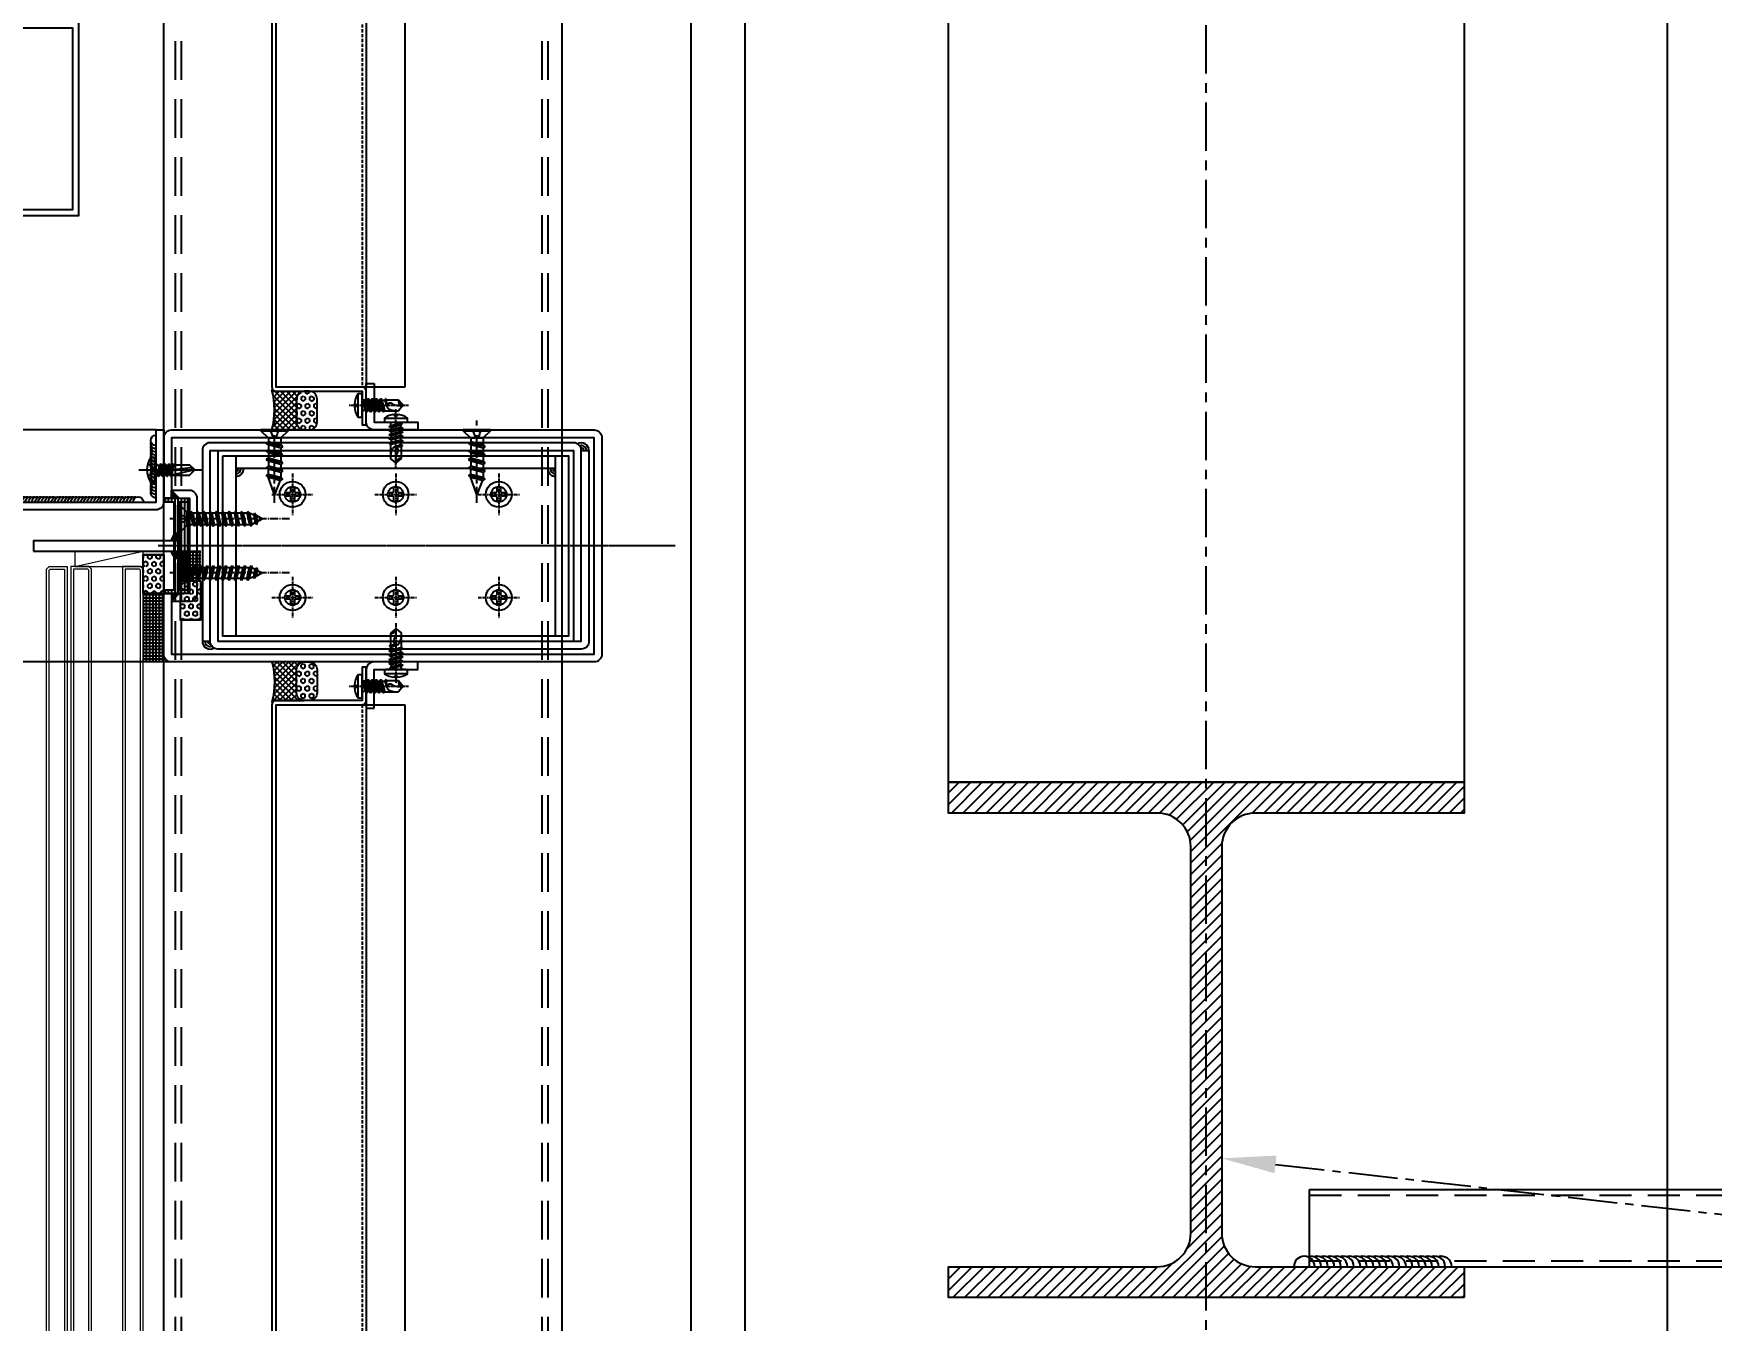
# Model space of a CAD drawing. Extents: x -3378 to 102197, y -3799 to 48702.
# Drawn here: x 85807 to 86458, y 27989 to 28489 of the extents above; entities that cross this region are included whole.
import ezdxf
from ezdxf import colors
from ezdxf.entities.mleader import LeaderData, LeaderLine
from ezdxf.math import Vec2, Vec3

# ---------------------------------------------------------------- set-up
doc = ezdxf.new("R2010")
doc.units = 0
for name, pattern in [('CEN1', [9, 6, -1, 1, -1]), ('CENTER', [2, 1.25, -0.25, 0.25, -0.25]), ('CENTER2', [28.575, 19.05, -3.175, 3.175, -3.175]), ('HIDDEN', [0.375, 0.25, -0.125])]:
    doc.linetypes.add(name, pattern=pattern)
for name, color, linetype in [('24WELD', 55, 'Continuous'), ('ARR', 6, 'Continuous'), ('BCM CL', 14, 'CENTER'), ('BCM-DIM', 54, 'Continuous'), ('BCM-draft', 252, 'Continuous'), ('BCM-SIL', 8, 'Continuous'), ('CENTER', 4, 'CENTER'), ('CL', 14, 'CENTER'), ('GM_SECT_15', 15, 'Continuous'), ('不鏽鋼板S.S.PANEL', 30, 'Continuous'), ('中心線 CENTER', 6, 'CENTER'), ('填縫物 SEALANT', 1, 'Continuous'), ('泡棉', 8, 'Continuous'), ('矽利康', 9, 'Continuous'), ('結構體 STRUCTURAL', 154, 'Continuous'), ('螺絲 固定五金 FASTENERS', 124, 'Continuous'), ('螺絲、螺栓', 4, 'Continuous'), ('視覺模型鋁擠型暫替', 4, 'Continuous'), ('金屬面材 METAL PANEL', 2, 'Continuous'), ('鐵件', 6, 'Continuous'), ('镀锌钢板', 3, 'Continuous'), ('隔熱材 INSULATION', 9, 'HIDDEN'), ('隱藏線 HIDDEN', 8, 'HIDDEN')]:
    doc.layers.add(name, color=color, linetype=linetype)
doc.layers.add('BCM-GK', color=252, linetype='Continuous', lineweight=5)
doc.layers.add('BCM-GLA', color=4, linetype='Continuous', lineweight=5)
doc.layers.add('不顯示', color=254, linetype='Continuous', plot=False)
doc.styles.add('DIM', font='simplex.shx', dxfattribs={"bigfont": 'chineset.shx'})
doc.styles.add('MSCHESE', font='')
doc.styles.get('MSCHESE').set_extended_font_data('Microsoft JhengHei')
pattern_1 = [(45, (-80931.47096, -992287.45455), (-0.44194173824, 0.44194173824), [])]

# ---------------------------------------------------------------- blocks, each defined once
blk = doc.blocks.new('*u55')
at = {"layer": '泡棉'}
h = blk.add_hatch(dxfattribs=at)
h.set_pattern_fill('HEX', color=256, scale=0.3)
h.set_pattern_definition([(0, (-4141.5022, 978.2385), (0, 1.6497784), [0.9525, -1.905]), (120, (-4141.5022, 978.2385), (-1.42875, -0.8248892), [0.9525, -1.905]), (60, (-4140.5497, 978.2385), (-1.42875, 0.8248892), [0.9525, -1.905])])
edge = h.paths.add_edge_path()
edge.add_line((-12, 9.53), (-3, 9.53))
edge.add_arc((-3, 12.53), 3, 270, 360)
edge.add_line((0, 12.53), (0, 14.53))
edge.add_arc((-3, 14.53), 3, 0, 90)
edge.add_line((-3, 17.53), (-12, 17.53))
edge.add_arc((-12, 14.53), 3, 90, 180)
edge.add_line((-15, 14.53), (-15, 12.53))
edge.add_arc((-12, 12.53), 3, 180, 270)
at = {"layer": '矽利康'}
h = blk.add_hatch(dxfattribs=at)
h.set_pattern_fill('ANSI37', color=256, scale=0.5, style=0)
h.set_pattern_definition([(45, (-4141.5022, 978.2385), (-1.122532, 1.122532), []), (135, (-4141.5022, 978.2385), (-1.122532, -1.122532), [])])
edge = h.paths.add_edge_path()
edge.add_arc((-7.73, -32.06), 32.98, 76.43716, 103.56284)
edge.add_arc((-16.6, 1.13), 1.6, 315, 360)
edge.add_line((-15, 1.13), (-15, 12.53))
edge.add_arc((-12, 12.53), 3, 180, 270)
edge.add_line((-12, 9.53), (-3, 9.53))
edge.add_arc((-3, 12.53), 3, 270, 360)
edge.add_line((0, 12.53), (0, 0))
at = {"layer": '泡棉'}
blk.add_lwpolyline([(-12, 9.53), (-3, 9.53, 0.414214), (0, 12.53), (0, 14.53, 0.414214), (-3, 17.53), (-12, 17.53, 0.414214), (-15, 14.53), (-15, 12.53, 0.414214)], format="xyb", close=True, dxfattribs=at)
at = {"layer": '矽利康'}
blk.add_lwpolyline([(0, 0, 0.118914), (-15.47, 0, 0.198912), (-15, 1.13), (-15, 12.53, 0.414214), (-12, 9.53), (-3, 9.53, 0.414214), (0, 12.53)], format="xyb", close=True, dxfattribs=at)
blk = doc.blocks.new('M5x16圓頭自攻')
at = {"layer": 'ARR', "color": 0, "linetype": 'CENTER', "ltscale": 0.87}
blk.add_line((18, 0), (-5.1, 0), dxfattribs=at)
at = {"layer": 'ARR', "color": 0, "linetype": 'ByBlock', "ltscale": 0.3}
for p, q in [((-1.61, -4.5), (-1.61, 4.5)), ((0.5, 2.24), (1.14, 1.9)), ((0.72, 2.13), (1.65, -2.5)), ((1.89, 1.9), (1.14, 1.9)), ((2.24, 2.5), (3.24, -2.5)), ((3.48, 1.9), (2.73, 1.9)), ((3.83, 2.5), (4.83, -2.5)), ((5.07, 1.9), (4.32, 1.9)), ((5.42, 2.5), (6.42, -2.5)), ((6.81, 1.9), (5.91, 1.9)), ((7.16, 2.5), (8.16, -2.5)), ((8.4, 1.9), (7.65, 1.9)), ((8.73, 1.9), (7.98, 1.9)), ((9.08, 2.5), (9.7, -0.6)), ((14.12, 2.1), (9.46, 2.1)), ((15.83, 0.06), (14.12, 2.1)), ((15.83, 0.06), (15.95, 0.06)), ((16, -0.01), (16, 0.01)), ((2.14, -1.9), (2.89, -1.9)), ((3.73, -1.9), (4.48, -1.9)), ((5.32, -1.9), (6.07, -1.9)), ((6.91, -1.9), (7.81, -1.9)), ((8.54, -2.1), (12.91, -2.1)), ((15.83, -0.06), (14.12, -2.1)), ((15.83, -0.06), (15.95, -0.06))]:
    blk.add_line(p, q, dxfattribs=at)
blk.add_lwpolyline([(-2.98, -0.5, 0.134476), (-1.61, -4.5), (-0.58, -4.5, 0.198912), (-0.44, -4.44), (-0.06, -4.06, 0.198912), (0, -3.92), (0, 3.92, 0.198912), (-0.06, 4.06), (-0.44, 4.44, 0.198912), (-0.58, 4.5), (-1.61, 4.5, 0.134562), (-2.98, 0.5), (-2.48, 0.5), (-2.48, -0.5), (-2.98, -0.5)], format="xyb", dxfattribs=at)
blk.add_lwpolyline([(1.14, 1.9), (2.14, -1.9), (1.8, -2.5), (1.65, -2.5), (1.3, -1.9), (0.3, 1.9), (0.5, 2.24)], dxfattribs=at)
for points in [[(3.24, -2.5), (2.89, -1.9), (1.89, 1.9), (2.24, 2.5), (2.39, 2.5), (2.73, 1.9), (3.73, -1.9), (3.39, -2.5)], [(4.83, -2.5), (4.48, -1.9), (3.48, 1.9), (3.83, 2.5), (3.98, 2.5), (4.32, 1.9), (5.32, -1.9), (4.98, -2.5)], [(6.42, -2.5), (6.07, -1.9), (5.07, 1.9), (5.42, 2.5), (5.57, 2.5), (5.91, 1.9), (6.91, -1.9), (6.57, -2.5)], [(8.16, -2.5), (7.81, -1.9), (6.81, 1.9), (7.16, 2.5), (7.31, 2.5), (7.65, 1.9), (8.65, -1.9), (8.31, -2.5)], [(9.08, 2.5), (8.73, 1.9), (9.7, -0.6), (9.46, 2.1), (9.23, 2.5)]]:
    blk.add_lwpolyline(points, close=True, dxfattribs=at)
for centre, radius, start, end in [((0.67, 3.07), 0.874, 220.33884, 257.78016), ((10.86, -0.29), 1.2, 56.15202, 236.15202), ((14.85, 6.88), 7.01, 241.64577, 278.00805), ((15.9, 1.75), 1.82, 168.86169, 267.68654), ((15.95, 0.01), 0.05, 0, 90), ((1.17, -3.34), 1.44, 84.73115, 144.21996), ((13.52, 4.88), 7.01, 241.64577, 274.95411), ((15.95, -0.01), 0.05, 270, 0)]:
    blk.add_arc(centre, radius, start, end, dxfattribs=at)
blk = doc.blocks.new('*U255')
blk.add_blockref('M5x16圓頭自攻', (0, 0))
blk = doc.blocks.new('*U748')
at = {"layer": 'BCM-draft', "linetype": 'HIDDEN', "ltscale": 5}
blk.add_line((16.6, 35), (646.73, 35), dxfattribs=at)
at = {"layer": 'BCM-draft'}
blk.add_lwpolyline([(16.6, 36.6), (646.73, 36.6)], dxfattribs=at)
at = {"layer": '不鏽鋼板S.S.PANEL'}
blk.add_lwpolyline([(648.33, 1.6), (648.33, 35), (661.33, 35), (661.33, 36.6), (648.33, 36.6, 0.414214), (646.73, 35), (646.73, 1.6), (16.6, 1.6), (16.6, 35, 0.414214), (15, 36.6), (2, 36.6), (2, 35), (15, 35), (15, 1.6, 0.414214), (16.6, 0), (646.73, 0, 0.414214)], format="xyb", close=True, dxfattribs=at)
at = {"layer": '金屬面材 METAL PANEL'}
for points in [[(18, 39.6), (3, 39.6), (3, 56.6), (0, 56.6), (0, 39.6, 0.414214), (3, 36.6), (18, 36.6)], [(645.33, 39.6), (660.33, 39.6), (660.33, 56.6), (663.33, 56.6), (663.33, 39.6, -0.414214), (660.33, 36.6), (645.33, 36.6)]]:
    blk.add_lwpolyline(points, format="xyb", close=True, dxfattribs=at)
at = {"layer": '隔熱材 INSULATION', "const_width": 0.2}
blk.add_lwpolyline([(646.73, 35), (646.73, 51.6), (16.6, 51.6), (16.6, 35)], dxfattribs=at)
at = {"layer": '隔熱材 INSULATION'}
blk.add_lwpolyline([(646.73, 1.6), (16.6, 1.6), (16.6, 51.6), (646.73, 51.6)], close=True, dxfattribs=at)
at = {"layer": '填縫物 SEALANT', "extrusion": (0, 0, -1), "zscale": -1}
blk.add_blockref('*u55', (0, 0), dxfattribs=at)
at = {"layer": '填縫物 SEALANT'}
blk.add_blockref('*u55', (663.33, 0), dxfattribs=at)
at = {"layer": '螺絲 固定五金 FASTENERS'}
for p, rotation in [((3, 48.1), 180), ((9.5, 35), 90), ((653.83, 35), 90)]:
    blk.add_blockref('*U255', p, dxfattribs=dict(at, rotation=rotation))
blk.add_blockref('*U255', (660.33, 48.1), dxfattribs=at)
blk = doc.blocks.new('75x75x2.3t')
at = {"layer": 'GM_SECT_15'}
for points in [[(0, -75), (75, -75), (75, 0), (0, 0)], [(2.3, -72.7), (72.7, -72.7), (72.7, -2.3), (2.3, -2.3)]]:
    blk.add_lwpolyline(points, close=True, dxfattribs=at)
at = {"layer": '不顯示', "linetype": 'Continuous', "insert": (21.79, -38.48), "char_height": 3.5, "attachment_point": 1, "style": 'DIM'}
blk.add_mtext_dynamic_manual_height_columns('75x75x2.3t', width=3.4858, gutter_width=17.5, heights=[0], dxfattribs=at)
blk = doc.blocks.new('*u927')
at = {"layer": 'CENTER', "color": 0, "ltscale": 5}
blk.add_line((28.28, 0), (-3.62, 0), dxfattribs=at)
at = {"layer": '螺絲、螺栓', "color": 0, "linetype": 'ByBlock', "ltscale": 0.2}
for p, q in [((0.3, 5.3), (0.3, -5.3)), ((3.1, 2.5), (3.1, -2.5)), ((3.1, 2.39), (4.64, 2.39)), ((5.08, 3.15), (6.34, -3.15)), ((5.7, 2.39), (7.79, 2.39)), ((8.23, 3.15), (9.49, -3.15)), ((8.85, 2.39), (10.94, 2.39)), ((11.38, 3.15), (12.64, -3.15)), ((12, 2.39), (14.09, 2.39)), ((14.53, 3.15), (15.79, -3.15)), ((17.24, 2.39), (15.15, 2.39)), ((17.68, 3.15), (18.94, -3.15)), ((18.17, 2.61), (24.84, 0.24)), ((3.1, -2.39), (5.9, -2.39)), ((6.96, -2.39), (9.05, -2.39)), ((10.11, -2.39), (12.2, -2.39)), ((13.26, -2.39), (15.35, -2.39)), ((16.41, -2.39), (18.5, -2.39)), ((24.84, -0.23), (19.52, -2.25))]:
    blk.add_line(p, q, dxfattribs=at)
blk.add_lwpolyline([(3.1, -2.5), (0.3, -5.3), (0, -5.3), (0, 5.3), (0.3, 5.3), (3.1, 2.5)], dxfattribs=at)
blk.add_lwpolyline([(0, 1.61, -0.048054), (2.67, 0.68, -0.292428), (3.1, 0, -0.292428), (2.67, -0.68, -0.048054), (0, -1.61, -0.048054)], format="xyb", dxfattribs=at)
for points in [[(6.34, -3.15), (5.9, -2.39), (4.64, 2.39), (5.08, 3.15), (5.27, 3.15), (5.7, 2.39), (6.96, -2.39), (6.53, -3.15)], [(9.49, -3.15), (9.05, -2.39), (7.79, 2.39), (8.23, 3.15), (8.42, 3.15), (8.85, 2.39), (10.11, -2.39), (9.68, -3.15)], [(12.64, -3.15), (12.2, -2.39), (10.94, 2.39), (11.38, 3.15), (11.57, 3.15), (12, 2.39), (13.26, -2.39), (12.83, -3.15)], [(15.79, -3.15), (15.35, -2.39), (14.09, 2.39), (14.53, 3.15), (14.72, 3.15), (15.15, 2.39), (16.41, -2.39), (15.98, -3.15)], [(18.94, -3.15), (18.5, -2.39), (17.24, 2.39), (17.68, 3.15), (17.87, 3.15), (18.3, 2.39), (19.56, -2.39), (19.13, -3.15)]]:
    blk.add_lwpolyline(points, close=True, dxfattribs=at)
blk.add_arc((24.75, 0), 0.252, 292.16272, 69.4623, dxfattribs=at)
blk = doc.blocks.new('*U929')
blk.add_blockref('*u927', (0, 0))
blk = doc.blocks.new('橫料01')
at = {"layer": '視覺模型鋁擠型暫替', "linetype": 'Continuous'}
h = blk.add_hatch(dxfattribs=at)
h.set_pattern_fill('ANSI31', color=1, scale=5)
h.set_pattern_definition(pattern_1)
h.paths.add_polyline_path([(-151.5, -26.5), (-148.5, -26.5), (-151.5, -23.5)])
h = blk.add_hatch(dxfattribs=at)
h.set_pattern_fill('ANSI31', color=1, scale=5)
h.set_pattern_definition(pattern_1)
h.paths.add_polyline_path([(-151.5, -66.5), (-148.5, -63.5), (-151.5, -63.5)])
at = {"layer": '視覺模型鋁擠型暫替', "color": 1, "linetype": 'Continuous'}
for points in [[(-148.5, -26.5), (-151.5, -26.5), (-151.5, -23.5), (-148.5, -26.5)], [(-148.5, -63.5), (-151.5, -63.5), (-151.5, -66.5), (-148.5, -63.5)]]:
    blk.add_lwpolyline(points, dxfattribs=at)
at = {"layer": '視覺模型鋁擠型暫替', "color": 7, "linetype": 'Continuous'}
for centre, radius, start, end in [((7.5, -8), 3, 0, 120), ((7.5, -8), 2, 0, 109.47122), ((7.5, -8), 1, 0, 99.59407), ((-136.5, -82.01), 3, 180, 300), ((-136.5, -82.01), 2, 180, 289.47122), ((-136.5, -82.01), 1, 180, 279.59407)]:
    blk.add_arc(centre, radius, start, end, dxfattribs=at)
at = {"layer": '金屬面材 METAL PANEL'}
for points in [[(-151.5, -63.5), (-151.5, -87.01), (12.5, -87.01), (12.5, -3), (-151.49, -3), (-151.5, -26.5), (-154.5, -26.5), (-154.49, -3, -0.414128), (-151.49, 0), (12.5, 0, -0.414214), (15.5, -3), (15.5, -87.01, -0.414214), (12.5, -90.01), (-151.5, -90.01, -0.414214), (-154.5, -87.01), (-154.5, -63.5)], [(-151.5, -66.5), (-144.5, -66.5, 0.414214), (-141.5, -63.5), (-141.5, -26.5, 0.414239), (-144.5, -23.5), (-151.5, -23.5), (-148.5, -26.5), (-144.5, -26.5), (-144.5, -63.5), (-148.5, -63.5)]]:
    blk.add_lwpolyline(points, format="xyb", close=True, dxfattribs=at)
at = {"layer": '镀锌钢板'}
for points in [[(-136.5, -82.01), (-136.5, -8), (4.5, -8), (4.5, -82.01), (7.5, -82.01), (7.5, -8, 0.414214), (4.5, -5), (-136.5, -5, 0.414214), (-139.5, -8), (-139.5, -82.01)], [(10.5, -8), (10.5, -82.01, -0.414214), (7.5, -85.01), (-133.5, -85.01, -0.414214), (-136.5, -82.01), (-136.5, -8), (-133.5, -8), (-133.5, -82.01), (7.5, -82.01), (7.5, -8)]]:
    blk.add_lwpolyline(points, format="xyb", close=True, dxfattribs=at)
at = {"layer": '螺絲 固定五金 FASTENERS', "xscale": -1.000000000000002, "rotation": 90}
for p in [(-111.5, 0), (-33, 0)]:
    blk.add_blockref('*U929', p, dxfattribs=at)
blk = doc.blocks.new('*U35')
blk.add_lwpolyline([(1.22, 0.68), (2.48, 0.68, -0.398336), (3.02, 0.16, -0.027263), (3.02, -0.16, -0.398336), (2.48, -0.68), (1.22, -0.68, 0.414214), (0.68, -1.22), (0.68, -2.48, -0.398336), (0.16, -3.02, -0.027263), (-0.16, -3.02, -0.398336), (-0.68, -2.48), (-0.68, -1.22, 0.414214), (-1.22, -0.68), (-2.48, -0.68, -0.398336), (-3.02, -0.16, -0.027263), (-3.02, 0.16, -0.398336), (-2.48, 0.68), (-1.22, 0.68, 0.414214), (-0.68, 1.22), (-0.68, 2.48, -0.398336), (-0.16, 3.02, -0.027263), (0.16, 3.02, -0.398336), (0.68, 2.48), (0.68, 1.22, 0.414214)], format="xyb", close=True)
blk.add_circle((0, 0), 5)
at = {"layer": 'CL'}
for p, q in [((0, 8.04), (0, -8.04)), ((-8.04, 0), (8.04, 0))]:
    blk.add_line(p, q, dxfattribs=at)
blk = doc.blocks.new('圓孔6mm')
at = {"layer": '視覺模型鋁擠型暫替', "color": 6, "linetype": 'Continuous'}
blk.add_circle((0, 0), 3, dxfattribs=at)
at = {"layer": 'BCM-draft'}
blk.add_blockref('*U35', (0, 0), dxfattribs=at)
blk = doc.blocks.new('4t 托架')
at = {"layer": '視覺模型鋁擠型暫替', "color": 7, "linetype": 'Continuous'}
for centre, radius, start, end in [((14.5, -11.5), 1, 270, 0), ((14.5, -11.5), 2, 270, 0), ((14.5, -11.5), 3, 270, 0), ((138.5, -11.5), 3, 180, 270), ((138.5, -11.5), 2, 180, 270), ((138.5, -11.5), 1, 180, 270)]:
    blk.add_arc(centre, radius, start, end, dxfattribs=at)
at = {"layer": '镀锌钢板', "color": 6, "linetype": 'Continuous'}
for p, q in [((14.5, -6.5), (14.5, -76.51)), ((138.5, -76.51), (138.5, -6.5)), ((138.5, -11.5), (14.5, -11.5))]:
    blk.add_line(p, q, dxfattribs=at)
blk.add_lwpolyline([(9.5, -6.5), (143.5, -6.5), (143.5, -76.51), (9.5, -76.51)], close=True, dxfattribs=at)
at = {"layer": '視覺模型鋁擠型暫替', "linetype": 'Continuous'}
for p in [(36.5, -21.5), (76.5, -21.5), (116.5, -21.5), (36.5, -61.51), (76.5, -61.51), (116.5, -61.51)]:
    blk.add_blockref('圓孔6mm', p, dxfattribs=at)
blk = doc.blocks.new('A$C4E2A2353')
at = {"layer": 'ARR', "color": 0, "linetype": 'CEN1', "ltscale": 0.5}
blk.add_line((42.86, 0), (-3.62, 0), dxfattribs=at)
at = {"layer": 'ARR', "color": 0, "linetype": 'ByBlock', "ltscale": 0.3}
for p, q in [((0.3, -5.3), (0.3, 5.3)), ((3.1, -2.5), (3.1, 2.5)), ((4.38, 2.15), (3.1, 2.15)), ((3.1, 1.24), (3.82, -2.16)), ((4.71, 2.87), (4.38, 2.15)), ((4.38, 2.15), (5.3, -2.16)), ((4.43, 1.96), (5.34, -2.36)), ((5.34, 2.15), (4.71, 2.87)), ((4.71, 2.87), (5.93, -2.88)), ((4.89, 2.06), (5.8, -2.26)), ((6.82, 2.15), (5.34, 2.15)), ((5.34, 2.15), (6.26, -2.16)), ((5.34, 2.15), (6.26, -2.16)), ((7.15, 2.87), (6.82, 2.15)), ((6.82, 2.15), (7.74, -2.16)), ((6.86, 1.96), (7.78, -2.36)), ((7.78, 2.15), (7.15, 2.87)), ((7.15, 2.87), (8.37, -2.88)), ((7.32, 2.06), (8.24, -2.26)), ((9.26, 2.15), (7.78, 2.15)), ((7.78, 2.15), (8.7, -2.16)), ((7.78, 2.15), (8.7, -2.16)), ((9.59, 2.87), (9.26, 2.15)), ((9.26, 2.15), (10.17, -2.16)), ((9.3, 1.96), (10.21, -2.36)), ((10.22, 2.15), (9.59, 2.87)), ((9.59, 2.87), (10.81, -2.88)), ((9.76, 2.06), (10.67, -2.26)), ((11.7, 2.15), (10.22, 2.15)), ((10.22, 2.15), (11.13, -2.16)), ((10.22, 2.15), (11.13, -2.16)), ((12.02, 2.87), (11.7, 2.15)), ((11.7, 2.15), (12.61, -2.16)), ((11.74, 1.96), (12.65, -2.36)), ((12.66, 2.15), (12.02, 2.87)), ((12.02, 2.87), (13.24, -2.88)), ((12.2, 2.06), (13.11, -2.26)), ((14.13, 2.15), (12.66, 2.15)), ((12.66, 2.15), (13.57, -2.16)), ((12.66, 2.15), (13.57, -2.16)), ((14.46, 2.87), (14.13, 2.15)), ((14.13, 2.15), (15.05, -2.16)), ((14.18, 1.96), (15.09, -2.36)), ((15.09, 2.15), (14.46, 2.87)), ((14.46, 2.87), (15.68, -2.88)), ((14.64, 2.06), (15.55, -2.26)), ((16.57, 2.15), (15.09, 2.15)), ((15.09, 2.15), (16.01, -2.16)), ((15.09, 2.15), (16.01, -2.16)), ((16.9, 2.87), (16.57, 2.15)), ((16.57, 2.15), (17.49, -2.16)), ((16.61, 1.96), (17.53, -2.36)), ((17.53, 2.15), (16.9, 2.87)), ((16.9, 2.87), (18.12, -2.88)), ((17.07, 2.06), (17.99, -2.26)), ((19.01, 2.15), (17.53, 2.15)), ((17.53, 2.15), (18.45, -2.16)), ((17.53, 2.15), (18.45, -2.16)), ((19.34, 2.87), (19.01, 2.15)), ((19.01, 2.15), (19.92, -2.16)), ((19.05, 1.96), (19.96, -2.36)), ((19.97, 2.15), (19.34, 2.87)), ((19.34, 2.87), (20.56, -2.88)), ((19.51, 2.06), (20.42, -2.26)), ((21.45, 2.15), (19.97, 2.15)), ((19.97, 2.15), (20.88, -2.16)), ((19.97, 2.15), (20.88, -2.16)), ((21.77, 2.87), (21.45, 2.15)), ((21.77, 2.87), (21.45, 2.15)), ((21.45, 2.15), (22.36, -2.16)), ((21.45, 2.15), (22.36, -2.16)), ((21.49, 1.96), (22.4, -2.36)), ((21.49, 1.96), (22.4, -2.36)), ((22.41, 2.15), (21.77, 2.87)), ((21.77, 2.87), (22.99, -2.88)), ((22.41, 2.15), (21.77, 2.87)), ((21.77, 2.87), (22.99, -2.88)), ((21.95, 2.06), (22.86, -2.26)), ((21.95, 2.06), (22.86, -2.26)), ((23.88, 2.15), (22.41, 2.15)), ((22.41, 2.15), (23.32, -2.16)), ((23.88, 2.15), (22.41, 2.15)), ((22.41, 2.15), (23.32, -2.16)), ((22.41, 2.15), (23.32, -2.16)), ((22.41, 2.15), (23.32, -2.16)), ((24.21, 2.87), (23.88, 2.15)), ((24.21, 2.87), (23.88, 2.15)), ((23.88, 2.15), (24.8, -2.16)), ((23.88, 2.15), (24.8, -2.16)), ((23.93, 1.96), (24.84, -2.36)), ((23.93, 1.96), (24.84, -2.36)), ((24.84, 2.15), (24.21, 2.87)), ((24.21, 2.87), (25.43, -2.88)), ((24.84, 2.15), (24.21, 2.87)), ((24.21, 2.87), (25.43, -2.88)), ((24.38, 2.06), (25.3, -2.26)), ((24.38, 2.06), (25.3, -2.26)), ((26.32, 2.15), (24.84, 2.15)), ((24.84, 2.15), (25.76, -2.16)), ((26.32, 2.15), (24.84, 2.15)), ((24.84, 2.15), (25.76, -2.16)), ((24.84, 2.15), (25.76, -2.16)), ((24.84, 2.15), (25.76, -2.16)), ((26.65, 2.87), (26.32, 2.15)), ((26.65, 2.87), (26.32, 2.15)), ((26.32, 2.15), (27.24, -2.16)), ((26.32, 2.15), (27.24, -2.16)), ((26.36, 1.96), (27.28, -2.36)), ((26.36, 1.96), (27.28, -2.36)), ((27.28, 2.15), (26.65, 2.87)), ((26.65, 2.87), (27.87, -2.88)), ((27.28, 2.15), (26.65, 2.87)), ((26.65, 2.87), (27.87, -2.88)), ((26.82, 2.06), (27.74, -2.26)), ((26.82, 2.06), (27.74, -2.26)), ((28.91, 1.45), (27.28, 2.15)), ((27.28, 2.15), (28.19, -2.16)), ((27.28, 2.15), (28.19, -2.16)), ((27.28, 2.15), (28.19, -2.16)), ((27.28, 2.15), (28.19, -2.16)), ((29.24, 2.17), (28.91, 1.45)), ((28.91, 1.45), (29.52, -1.46)), ((29.96, 0.99), (29.24, 2.17)), ((29.24, 2.17), (30.16, -2.18)), ((32.25, 0), (29.96, 1.25)), ((29.96, 0.99), (30.39, -1)), ((32.26, 0), (32.25, 0)), ((3.1, -1.02), (3.49, -2.88)), ((3.1, -2.44), (3.49, -2.88)), ((3.49, -2.88), (3.82, -2.16)), ((3.82, -2.16), (5.3, -2.16)), ((5.3, -2.16), (5.93, -2.88)), ((5.93, -2.88), (6.26, -2.16)), ((6.26, -2.16), (7.74, -2.16)), ((7.74, -2.16), (8.37, -2.88)), ((8.37, -2.88), (8.7, -2.16)), ((8.7, -2.16), (10.17, -2.16)), ((10.17, -2.16), (10.81, -2.88)), ((10.81, -2.88), (11.13, -2.16)), ((11.13, -2.16), (12.61, -2.16)), ((12.61, -2.16), (13.24, -2.88)), ((13.24, -2.88), (13.57, -2.16)), ((13.57, -2.16), (15.05, -2.16)), ((15.05, -2.16), (15.68, -2.88)), ((15.68, -2.88), (16.01, -2.16)), ((16.01, -2.16), (17.49, -2.16)), ((17.49, -2.16), (18.12, -2.88)), ((18.12, -2.88), (18.45, -2.16)), ((18.45, -2.16), (19.92, -2.16)), ((19.92, -2.16), (20.56, -2.88)), ((20.56, -2.88), (20.88, -2.16)), ((20.88, -2.16), (22.36, -2.16)), ((22.36, -2.16), (22.99, -2.88)), ((22.36, -2.16), (22.99, -2.88)), ((22.99, -2.88), (23.32, -2.16)), ((22.99, -2.88), (23.32, -2.16)), ((23.32, -2.16), (24.8, -2.16)), ((23.32, -2.16), (24.8, -2.16)), ((24.8, -2.16), (25.43, -2.88)), ((24.8, -2.16), (25.43, -2.88)), ((25.43, -2.88), (25.76, -2.16)), ((25.43, -2.88), (25.76, -2.16)), ((25.76, -2.16), (27.24, -2.16)), ((25.76, -2.16), (27.24, -2.16)), ((27.24, -2.16), (27.87, -2.88)), ((27.24, -2.16), (27.87, -2.88)), ((27.87, -2.88), (28.19, -2.16)), ((27.87, -2.88), (28.19, -2.16)), ((28.19, -2.16), (29.52, -1.46)), ((29.52, -1.46), (30.16, -2.18)), ((30.16, -2.18), (30.39, -1)), ((30.39, -1), (32.25, -0.01)), ((32.25, -0.01), (32.26, 0))]:
    blk.add_line(p, q, dxfattribs=at)
blk.add_lwpolyline([(3.1, 2.5), (0.3, 5.3), (0, 5.3), (0, -5.3), (0.3, -5.3), (3.1, -2.5)], dxfattribs=at)
blk.add_lwpolyline([(0, -1.61, 0.048054), (2.67, -0.68, 0.292428), (3.1, 0, 0.292428), (2.67, 0.68, 0.048054), (0, 1.61, 0.048054)], format="xyb", dxfattribs=at)
blk = doc.blocks.new('*U920')
at = {"layer": '螺絲、螺栓', "color": 0, "linetype": 'ByBlock', "xscale": -1, "rotation": 180}
blk.add_blockref('A$C4E2A2353', (0, 0), dxfattribs=at)
blk = doc.blocks.new('玻璃飾條03')
at = {"layer": '視覺模型鋁擠型暫替', "color": 2, "linetype": 'Continuous'}
for centre, radius, start, end in [((56.5, 0), 3, 90, 180), ((56.5, 0), 2.5, 90, 180), ((56.5, 0), 2, 90, 180), ((56.5, 0), 1.5, 90, 180), ((56.5, 0), 1, 90, 180), ((56.5, -4), 3, 180, 270), ((56.5, -4), 2.5, 180, 270), ((56.5, -4), 2, 180, 270), ((56.5, -4), 1.5, 180, 270), ((56.5, -4), 1, 180, 270)]:
    blk.add_arc(centre, radius, start, end, dxfattribs=at)
at = {"layer": '金屬面材 METAL PANEL', "linetype": 'Continuous'}
for points in [[(56.5, -19), (60.5, -19), (60.5, 15), (56.5, 15)], [(0, -4), (56.5, -4), (56.5, 0), (0, 0)]]:
    blk.add_lwpolyline(points, close=True, dxfattribs=at)
at = {"layer": '螺絲 固定五金 FASTENERS', "xscale": -1, "rotation": 180}
blk.add_blockref('*U920', (56.5, 8.5), dxfattribs=at)
at = {"layer": '螺絲 固定五金 FASTENERS'}
blk.add_blockref('*U920', (56.5, -12.5), dxfattribs=at)
blk = doc.blocks.new('A$C19CB1797')
at = {"layer": 'BCM-SIL'}
for p, q in [((8.28, 24.29, 0), (8.28, 0, 0)), ((3.53, 19.39, 0), (13.03, 19.39, 0)), ((3.53, 18.16, 0), (13.03, 18.16, 0)), ((6.49, 17.06, 0), (5.88, 16.71, 0)), ((5.88, 16.71, 0), (10.68, 15.91, 0)), ((5.88, 16.71, 0), (5.88, 16.51, 0)), ((5.88, 16.51, 0), (10.68, 15.72, 0)), ((5.88, 16.51, 0), (6.49, 16.16, 0)), ((6.49, 15.47, 0), (5.88, 15.12, 0)), ((5.88, 15.12, 0), (10.68, 14.32, 0)), ((5.88, 15.12, 0), (5.88, 14.92, 0)), ((5.88, 14.92, 0), (10.68, 14.13, 0)), ((5.88, 14.92, 0), (6.49, 14.57, 0)), ((6.49, 13.88, 0), (5.88, 13.53, 0)), ((5.88, 13.53, 0), (10.68, 12.74, 0)), ((5.88, 13.53, 0), (5.88, 13.33, 0)), ((5.88, 13.33, 0), (10.68, 12.54, 0)), ((5.88, 13.33, 0), (6.49, 12.98, 0)), ((6.49, 17.06, 0), (10.07, 16.26, 0)), ((6.49, 16.16, 0), (10.07, 15.36, 0)), ((6.49, 16.16, 0), (6.49, 15.47, 0)), ((6.49, 15.47, 0), (10.07, 14.68, 0)), ((6.49, 14.57, 0), (10.07, 13.78, 0)), ((6.49, 14.57, 0), (6.49, 13.88, 0)), ((6.49, 13.88, 0), (10.07, 13.09, 0)), ((10.07, 17.06, 0), (10.07, 16.26, 0)), ((10.07, 17.06, 0), (10.07, 16.26, 0)), ((10.07, 16.26, 0), (10.68, 15.91, 0)), ((10.68, 15.72, 0), (10.07, 15.36, 0)), ((10.07, 15.36, 0), (10.07, 14.68, 0)), ((10.07, 14.68, 0), (10.68, 14.32, 0)), ((10.68, 14.13, 0), (10.07, 13.78, 0)), ((10.07, 13.78, 0), (10.07, 13.09, 0)), ((10.07, 13.09, 0), (10.68, 12.74, 0)), ((10.68, 15.91, 0), (10.68, 15.72, 0)), ((10.68, 14.32, 0), (10.68, 14.13, 0)), ((6.49, 12.3, 0), (5.88, 11.94, 0)), ((5.88, 11.94, 0), (10.68, 11.15, 0)), ((5.88, 11.94, 0), (5.88, 11.75, 0)), ((5.88, 11.75, 0), (10.68, 10.95, 0)), ((5.88, 11.75, 0), (6.28, 11.52, 0)), ((8.28, 2.66, 0), (6.28, 11.52, 0)), ((6.28, 11.52, 0), (6.28, 4.66, 0)), ((6.28, 11.52, 0), (10.28, 10.72, 0)), ((6.49, 12.98, 0), (10.07, 12.19, 0)), ((6.49, 12.98, 0), (6.49, 12.3, 0)), ((6.49, 12.3, 0), (10.07, 11.5, 0)), ((9.03, 4.16, 0), (8.28, 11.12, 0)), ((10.68, 12.54, 0), (10.07, 12.19, 0)), ((10.07, 12.19, 0), (10.07, 11.5, 0)), ((10.07, 11.5, 0), (10.68, 11.15, 0)), ((10.68, 10.95, 0), (10.28, 10.72, 0)), ((10.28, 10.72, 0), (10.28, 4.66, 0)), ((10.68, 12.74, 0), (10.68, 12.54, 0)), ((10.68, 11.15, 0), (10.68, 10.95, 0)), ((6.28, 4.66, 0), (8.28, 2.66, 0)), ((8.28, 2.66, 0), (10.28, 4.66, 0)), ((8.28, 2.66, 0), (9.03, 4.16, 0))]:
    blk.add_line(p, q, dxfattribs=at)
at = {"layer": 'BCM-SIL', "elevation": 0}
blk.add_lwpolyline([(12.8, 19.81, 0.297439), (3.75, 19.81, 0.253368), (3.53, 19.39), (3.53, 18.16, 0.414214), (4.03, 17.66), (12.53, 17.66, 0.414214), (13.03, 18.16), (13.03, 19.39, 0.253368)], format="xyb", close=True, dxfattribs=at)
at = {"layer": 'BCM-SIL', "ltscale": 0.1, "elevation": 0}
blk.add_lwpolyline([(5.78, 20.77), (7.8, 18.64, 0.205918), (8.28, 18.43, 0.205918), (8.75, 18.64), (10.78, 20.77)], format="xyb", dxfattribs=at)
at = {"layer": 'BCM-SIL'}
for centre, start, end in [((5.89, 17.06, 0), 0, 90), ((10.67, 17.06, 0), 90, 180)]:
    blk.add_arc(centre, 0.6, start, end, dxfattribs=at)
blk = doc.blocks.new('*U740')
for centre, end in [((1.2, 36.5), 196.3529), ((1.3, 41.5), 196.3529), ((1.3, 39), 196.3529), ((1.4, 44), 196.3529), ((0.8, 24), 196.3529), ((0.9, 29), 196.3529), ((0.9, 26.5), 196.3529), ((1, 31.5), 196.3529), ((1.1, 34), 196.3529), ((0.3, 9), 196.3529), ((0.4, 11.5), 196.3529), ((0.5, 16.5), 196.3529), ((0.5, 14), 196.3529), ((0.6, 19), 196.3529), ((0.7, 21.5), 196.3529), ((0.1, 4), 268.1431), ((0.2, 6.5), 196.3529)]:
    blk.add_arc(centre, 4, 88.1431, end)
blk = doc.blocks.new('*U741')
for centre, end in [((-156.4, 5.1), 286.3529), ((-153.9, 5), 286.3529), ((-151.4, 4.9), 286.3529), ((-148.9, 4.8), 286.3529), ((-146.4, 4.7), 286.3529), ((-143.9, 4.7), 286.3529), ((-141.4, 4.6), 286.3529), ((-138.9, 4.5), 286.3529), ((-136.4, 4.4), 286.3529), ((-133.9, 4.3), 286.3529), ((-131.4, 4.3), 286.3529), ((-128.9, 4.2), 286.3529), ((-126.4, 4.1), 286.3529), ((-123.9, 4), 286.3529), ((-121.4, 3.9), 286.3529), ((-118.9, 3.9), 286.3529), ((-116.4, 3.8), 286.3529), ((-113.9, 3.7), 286.3529), ((-111.4, 3.6), 286.3529), ((-108.9, 3.5), 286.3529), ((-106.4, 3.5), 286.3529), ((-103.9, 3.4), 286.3529), ((-101.4, 3.3), 286.3529), ((-98.9, 3.2), 286.3529), ((-96.4, 3.1), 286.3529), ((-94, 3), 286.3529), ((-91.5, 3), 286.3529), ((-89, 2.9), 286.3529), ((-86.5, 2.8), 286.3529), ((-84, 2.7), 286.3529), ((-81.5, 2.6), 286.3529), ((-79, 2.6), 286.3529), ((-76.5, 2.5), 286.3529), ((-74, 2.4), 286.3529), ((-71.5, 2.3), 286.3529), ((-69, 2.2), 286.3529), ((-66.5, 2.2), 286.3529), ((-64, 2.1), 286.3529), ((-61.5, 2), 286.3529), ((-59, 1.9), 286.3529), ((-56.5, 1.8), 286.3529), ((-54, 1.7), 286.3529), ((-51.5, 1.7), 286.3529), ((-49, 1.6), 286.3529), ((-46.5, 1.5), 286.3529), ((-44, 1.4), 286.3529), ((-41.5, 1.3), 286.3529), ((-39, 1.3), 286.3529), ((-36.5, 1.2), 286.3529), ((-34, 1.1), 286.3529), ((-31.5, 1), 286.3529), ((-29, 0.9), 286.3529), ((-26.5, 0.9), 286.3529), ((-24, 0.8), 286.3529), ((-21.5, 0.7), 286.3529), ((-19, 0.6), 286.3529), ((-16.5, 0.5), 286.3529), ((-14, 0.5), 286.3529), ((-11.5, 0.4), 286.3529), ((-9, 0.3), 286.3529), ((-6.5, 0.2), 286.3529), ((-4, 0.1), 358.1431)]:
    blk.add_arc(centre, 4, 178.1431, end)
blk = doc.blocks.new('鋁板彎01')
at = {"layer": '金屬面材 METAL PANEL', "linetype": 'Continuous'}
blk.add_line((-3, 0), (-90, 0), dxfattribs=at)
at = {"layer": '金屬面材 METAL PANEL'}
blk.add_line((-90, 0), (-90, -28), dxfattribs=at)
blk.add_lwpolyline([(0, 0), (0, -28, -0.414214), (-3, -31), (-90, -31), (-90, -28), (-3, -28), (-3, 0), (-0.01, 0)], format="xyb", dxfattribs=at)
at = {"layer": '24WELD', "xscale": -0.5062500000000012, "yscale": 0.5062500000000012, "zscale": 0.5062500000000005, "rotation": 178.1430628016458}
for name, p in [('*U740', (-3, -2.03)), ('*U741', (-7.86, -28))]:
    blk.add_blockref(name, p, dxfattribs=at)
at = {"layer": 'BCM-SIL', "rotation": 90}
blk.add_blockref('A$C19CB1797', (14.66, -23.78, 0), dxfattribs=at)
blk = doc.blocks.new('*U643')
at = {"layer": 'BCM-draft', "linetype": 'HIDDEN', "ltscale": 5}
blk.add_line((16.6, 35), (340.06, 35), dxfattribs=at)
at = {"layer": 'BCM-draft'}
blk.add_lwpolyline([(16.6, 36.6), (340.06, 36.6)], dxfattribs=at)
at = {"layer": '不鏽鋼板S.S.PANEL'}
blk.add_lwpolyline([(341.66, 1.6), (341.66, 35), (354.66, 35), (354.66, 36.6), (341.66, 36.6, 0.414214), (340.06, 35), (340.06, 1.6), (16.6, 1.6), (16.6, 35, 0.414214), (15, 36.6), (2, 36.6), (2, 35), (15, 35), (15, 1.6, 0.414214), (16.6, 0), (340.06, 0, 0.414214)], format="xyb", close=True, dxfattribs=at)
at = {"layer": '金屬面材 METAL PANEL'}
for points in [[(18, 39.6), (3, 39.6), (3, 56.6), (0, 56.6), (0, 39.6, 0.414214), (3, 36.6), (18, 36.6)], [(338.66, 39.6), (353.66, 39.6), (353.66, 56.6), (356.66, 56.6), (356.66, 39.6, -0.414214), (353.66, 36.6), (338.66, 36.6)]]:
    blk.add_lwpolyline(points, format="xyb", close=True, dxfattribs=at)
at = {"layer": '隔熱材 INSULATION', "const_width": 0.2}
blk.add_lwpolyline([(340.06, 35), (340.06, 51.6), (16.6, 51.6), (16.6, 35)], dxfattribs=at)
at = {"layer": '隔熱材 INSULATION'}
blk.add_lwpolyline([(340.06, 1.6), (16.6, 1.6), (16.6, 51.6), (340.06, 51.6)], close=True, dxfattribs=at)
at = {"layer": '填縫物 SEALANT', "extrusion": (0, 0, -1), "zscale": -1}
blk.add_blockref('*u55', (0, 0), dxfattribs=at)
at = {"layer": '填縫物 SEALANT'}
blk.add_blockref('*u55', (356.66, 0), dxfattribs=at)
at = {"layer": '螺絲 固定五金 FASTENERS'}
for p, rotation in [((3, 48.1), 180), ((9.5, 35), 90), ((347.16, 35), 90)]:
    blk.add_blockref('*U255', p, dxfattribs=dict(at, rotation=rotation))
blk.add_blockref('*U255', (353.66, 48.1), dxfattribs=at)
blk = doc.blocks.new('外懸包板斷面(東側)01')
h = blk.add_hatch()
h.set_pattern_fill('ANSI31', color=9, scale=10, angle=45, style=0)
h.set_pattern_definition([(90, (-63763.369, -611727.0459), (-1.25, 1e-15), [])])
h.paths.add_polyline_path([(645.51, -62.62), (655.51, -62.62), (655.51, -99.62), (645.51, -99.62), (645.51, -98.12), (649.51, -98.12), (649.51, -64.12), (645.51, -64.12)])
at = {"layer": 'BCM-DIM', "linetype": 'Continuous'}
h = blk.add_hatch(dxfattribs=at)
h.set_pattern_fill('ANSI37', color=256, scale=10, angle=45)
h.set_pattern_definition([(90, (-94333.8103, -998008.834), (-1.25, 0), []), (180, (-94333.8103, -998008.834), (-1e-16, -1.25), [])])
h.paths.add_polyline_path([(659.87, -94.84), (651.87, -94.84), (651.87, -83.33), (659.87, -83.33)])
h = blk.add_hatch(dxfattribs=at)
h.set_pattern_fill('ANSI37', color=256, scale=10, angle=45)
h.set_pattern_definition([(90, (-94348.1685, -997961.609), (-1.25, 0), []), (180, (-94348.1685, -997961.609), (-1e-16, -1.25), [])])
h.paths.add_polyline_path([(645.51, -99.62), (637.51, -99.62), (637.51, -126.12), (645.51, -126.12)])
at = {"layer": '泡棉'}
h = blk.add_hatch(dxfattribs=at)
h.set_pattern_fill('HEX', color=256, scale=0.3, angle=90)
h.set_pattern_definition([(90, (800.0109, -141.2757), (-1.649778, 1e-16), [0.9525, -1.905]), (210, (800.0109, -141.2757), (0.824889, -1.42875), [0.9525, -1.905]), (150, (800.0109, -140.3232), (-0.824889, -1.42875), [0.9525, -1.905])])
h.paths.add_polyline_path([(645.51, -84.62), (637.51, -84.62), (637.51, -99.62), (645.51, -99.62)])
h = blk.add_hatch(dxfattribs=at)
h.set_pattern_fill('HEX', color=256, scale=0.3, angle=90)
h.set_pattern_definition([(90, (814.369, -203.5007), (-1.649778, 1e-16), [0.9525, -1.905]), (210, (814.369, -203.5007), (0.824889, -1.42875), [0.9525, -1.905]), (150, (814.369, -202.5482), (-0.824889, -1.42875), [0.9525, -1.905])])
h.paths.add_polyline_path([(659.87, -94.84), (651.87, -94.84), (651.87, -109.84), (659.87, -109.84)])
at = {"color": 6, "linetype": 'Continuous'}
blk.add_lwpolyline([(645.51, -62.62), (655.51, -62.62), (655.51, -99.62), (645.51, -99.62), (645.51, -98.12), (649.51, -98.12), (649.51, -64.12), (645.51, -64.12)], close=True, dxfattribs=at)
at = {"layer": 'BCM CL', "ltscale": 0.5}
blk.add_line((843.89, -81.12), (643.39, -81.12), dxfattribs=at)
at = {"layer": 'BCM-DIM', "linetype": 'Continuous'}
for p, q in [((645.39, -84.62), (637.39, -84.62)), ((659.87, -83.33, 0), (651.87, -83.33, 0)), ((645.51, -99.62), (637.51, -99.62)), ((659.75, -109.84, 0), (651.75, -109.84, 0)), ((645.51, -126.12), (637.51, -126.12))]:
    blk.add_line(p, q, dxfattribs=at)
at = {"layer": 'BCM-GK', "linetype": 'ByBlock'}
blk.add_lwpolyline([(611.01, -89.12), (637.51, -89.12), (637.51, -83.12), (611.01, -83.12)], close=True, dxfattribs=at)
blk.add_lwpolyline([(611.01, -89.12), (637.51, -83.12)], dxfattribs=at)
at = {"layer": 'BCM-GLA', "linetype": 'ByBlock'}
for points in [[(600.01, -914.05), (600.01, -90.12), (601.01, -89.12), (608.01, -89.12), (608.01, -914.05)], [(617.51, -914.05), (617.51, -90.12), (616.51, -89.12), (609.51, -89.12), (609.51, -914.05)], [(637.51, -914.05), (637.51, -90.12), (636.51, -89.12), (629.51, -89.12), (629.51, -914.05)]]:
    blk.add_lwpolyline(points, dxfattribs=at)
at = {"layer": 'BCM-GLA', "color": 5, "linetype": 'ByBlock'}
for points in [[(601.01, -914.05), (601.01, -90.53), (601.43, -90.12), (607.01, -90.12), (607.01, -914.05)], [(616.51, -914.05), (616.51, -90.53), (616.1, -90.12), (610.51, -90.12), (610.51, -914.05)], [(636.51, -914.05), (636.51, -90.53), (636.1, -90.12), (630.51, -90.12), (630.51, -914.05)]]:
    blk.add_lwpolyline(points, dxfattribs=at)
at = {"layer": '泡棉'}
blk.add_lwpolyline([(645.51, -99.62), (637.51, -99.62), (637.51, -84.62), (645.51, -84.62)], close=True, dxfattribs=at)
at = {"layer": '泡棉', "elevation": 0}
blk.add_lwpolyline([(659.87, -94.84), (651.87, -94.84), (651.87, -109.84), (659.87, -109.84)], close=True, dxfattribs=at)
at = {"layer": '金屬面材 METAL PANEL'}
blk.add_lwpolyline([(645.51, -965.25), (645.51, 627.21), (800.01, 627.21), (800.01, -965.25)], dxfattribs=at)
at = {"rotation": 270}
for name, p in [('*U748', (687.51, 627.22)), ('*U643', (687.51, -126.12, 0))]:
    blk.add_blockref(name, p, dxfattribs=at)
at = {"layer": 'GM_SECT_15', "rotation": 359.9999972778685}
blk.add_blockref('75x75x2.3t', (537.52, 122.06), dxfattribs=at)
at = {"layer": '金屬面材 METAL PANEL', "linetype": 'Continuous'}
for name, p in [('橫料01', (800.01, -36.12)), ('鋁板彎01', (645.52, -36.12)), ('4t 托架', (659.01, -39.62)), ('玻璃飾條03', (595.01, -79.12))]:
    blk.add_blockref(name, p, dxfattribs=at)
blk = doc.blocks.new('H-200x200x12x12')
at = {"layer": '視覺模型鋁擠型暫替', "linetype": 'Continuous'}
h = blk.add_hatch(dxfattribs=at)
h.set_pattern_fill('ANSI31', color=1, angle=180)
h.set_pattern_definition([(225, (-52512.6892, -102910.0726), (2.24506403, -2.24506403), [])])
edge = h.paths.add_edge_path()
edge.add_line((100, -100), (100, -88))
edge.add_line((100, -88), (19, -88))
edge.add_arc((19, -75), 13, 180, 270, ccw=False)
edge.add_line((6, -75), (6, 75))
edge.add_arc((19, 75), 13, 90, 180, ccw=False)
edge.add_line((19, 88), (100, 88))
edge.add_line((100, 88), (100, 100))
edge.add_line((100, 100), (-100, 100))
edge.add_line((-100, 100), (-100, 88))
edge.add_line((-100, 88), (-19, 88))
edge.add_arc((-19, 75), 13, 0, 90, ccw=False)
edge.add_line((-6, 75), (-6, -75))
edge.add_arc((-19, -75), 13, -90, 0, ccw=False)
edge.add_line((-19, -88), (-100, -88))
edge.add_line((-100, -88), (-100, -100))
edge.add_line((-100, -100), (100, -100))
h.paths.add_polyline_path([(-3.14, 0.2), (3.14, 0.2)], flags=16)
h.paths.add_polyline_path([(-51.68, -97.14), (-51.68, -90.86)], flags=16)
h.paths.add_polyline_path([(-74.3, 90.86), (-74.3, 97.14)], flags=16)
h.paths.add_polyline_path([(-38.95, 87.44), (-38.95, 100.19)])
blk.add_lwpolyline([(100, -100), (-100, -100), (-100, -88), (-19, -88, 0.414214), (-6, -75), (-6, 75, 0.414214), (-19, 88), (-100, 88), (-100, 100), (100, 100), (100, 88), (19, 88, 0.414214), (6, 75), (6, -75, 0.414214), (19, -88), (100, -88)], format="xyb", close=True, dxfattribs=at)
blk = doc.blocks.new('*U222')
at = {"layer": '鐵件'}
for p, q in [((-265.88, 0), (411.73, 0)), ((-265.88, -30), (-265.88, 0)), ((-265.88, -30), (411.73, -30))]:
    blk.add_line(p, q, dxfattribs=at)
at = {"layer": '鐵件', "linetype": 'HIDDEN', "ltscale": 50}
for p, q in [((-265.88, -2.3), (411.73, -2.3)), ((-265.88, -27.7), (411.73, -27.7))]:
    blk.add_line(p, q, dxfattribs=at)
blk = doc.blocks.new('*U735')
for centre, end in [((4, -0.13), 178.14306), ((6.5, -0.21), 106.35291), ((9, -0.29), 106.35291), ((11.49, -0.37), 106.35291), ((13.99, -0.45), 106.35291), ((16.49, -0.53), 106.35291), ((18.99, -0.62), 106.35291), ((21.49, -0.7), 106.35291), ((23.99, -0.78), 106.35291), ((26.49, -0.86), 106.35291), ((28.98, -0.94), 106.35291), ((31.48, -1.02), 106.35291), ((33.98, -1.1), 106.35291), ((36.48, -1.18), 106.35291), ((38.98, -1.26), 106.35291), ((41.48, -1.34), 106.35291), ((43.98, -1.43), 106.35291), ((46.48, -1.51), 106.35291), ((48.97, -1.59), 106.35291), ((51.47, -1.67), 106.35291), ((53.97, -1.75), 106.35291), ((56.47, -1.83), 106.35291)]:
    blk.add_arc(centre, 4, 358.14306, end)
blk = doc.blocks.new('6t 矽酸鈣板')
at = {"layer": '24WELD', "xscale": 1.012500000000001, "yscale": 1.012500000000001, "zscale": 1.012500000000001, "rotation": 1.85693719835422}
blk.add_blockref('*U735', (283.98, 212, 0), dxfattribs=at)
at = {"layer": '螺絲、螺栓'}
blk.add_blockref('*U222', (555.88, 242, 0), dxfattribs=at)
blk = doc.blocks.new('*U232')
at = {"layer": '視覺模型鋁擠型暫替', "linetype": 'Continuous'}
blk.add_lwpolyline([(-100, 0), (100, 0), (100, -395), (-100, -395)], close=True, dxfattribs=at)

msp = doc.modelspace()

# ---------------------------------------------------------------- linework, layer by layer
msp.add_line((85860.212, 28244.747), (85676.907, 28244.747))
at = {"layer": '中心線 CENTER', "ltscale": 15}
msp.add_line((86261.701, 20943.085, 0), (86261.701, 34870.216, 0), dxfattribs=at)
at = {"layer": '結構體 STRUCTURAL'}
for p, q in [((86061.701, 33243.085, 0), (86061.701, 21180.085, 0)), ((86082.701, 33243.085, 0), (86082.701, 21180.085, 0)), ((86440.701, 21180.085, 0), (86440.701, 33243.085, 0))]:
    msp.add_line(p, q, dxfattribs=at)
at = {"layer": '金屬面材 METAL PANEL', "elevation": 0}
msp.add_lwpolyline([(85857.201, 25977.732), (85857.201, 28998.085), (86011.701, 28998.085), (86011.701, 25977.732)], dxfattribs=at)
at = {"layer": '隱藏線 HIDDEN', "linetype": 'HIDDEN', "ltscale": 60}
for p, q in [((85861.701, 28958.085), (85861.701, 25977.732, 0)), ((85864.001, 28958.085, 0), (85864.001, 25977.732, 0)), ((86003.901, 28958.085, 0), (86003.901, 25977.732, 0)), ((86006.201, 28958.085, 0), (86006.201, 25977.732, 0))]:
    msp.add_line(p, q, dxfattribs=at)

# ---------------------------------------------------------------- block references
msp.add_blockref('*U232', (86261.701, 28593.085, 0))
at = {"layer": '視覺模型鋁擠型暫替'}
msp.add_blockref('H-200x200x12x12', (86261.701, 28098.085, 0), dxfattribs=at)
at = {"layer": '金屬面材 METAL PANEL'}
msp.add_blockref('外懸包板斷面(東側)01', (85211.701, 28370.87), dxfattribs=at)

# ---------------------------------------------------------------- next in the draw order: leaders
at = {"layer": '不顯示', "ltscale": 50}
ml = msp.add_multileader_mtext('Standard', dxfattribs=at)
ml.set_content('H-200X200X12X12', color=256, style='MSCHESE')
ml.set_leader_properties(color=256, linetype='CENTER2')
ml.build(insert=Vec2(0, 0))
ml.multileader.update_dxf_attribs({"arrow_head_size": 21, "scale": 5})
ctx = ml.context
ctx.base_point, ctx.scale, ctx.char_height, ctx.arrow_head_size, ctx.landing_gap_size, ctx.plane_origin = Vec3(86554.764, 28024.408, 0), 5, 24.5, 21, 14, Vec3(86549.013, 28742.48, 0)
ctx.text_align_type = 2
notes = []
notes.append((ctx, [(1, (1, 1, 0), (86514.764, 28024.408, 0), (1, 0), 40, [(0, [(86267.701, 28052.13, 0)], 0, [])])]))
ctx.mtext.insert, ctx.mtext.alignment, ctx.mtext.flow_direction = Vec3(86851.187, 28036.864, 0), 3, 5
ctx.mtext.has_bg_fill, ctx.mtext.bg_color, ctx.mtext.bg_scale_factor, ctx.mtext.bg_transparency, ctx.mtext.use_window_bg_color = 1, -1023410167, 1.5, 0, 1
for ctx, leaders in notes:
    for number, flags, end, landing, length, lines in leaders:
        leader = LeaderData()
        leader.index, (leader.has_last_leader_line, leader.has_dogleg_vector, leader.attachment_direction) = number, flags
        leader.last_leader_point, leader.dogleg_vector, leader.dogleg_length = Vec3(end), Vec3(landing), length
        for number, points, colour, breaks in lines:
            line = LeaderLine()
            line.index, line.vertices, line.color, line.breaks = number, Vec3.list(points), colors.encode_raw_color(colour), breaks
            leader.lines.append(line)
        ctx.leaders.append(leader)

# ---------------------------------------------------------------- next in the draw order: block references
at = {"layer": '螺絲、螺栓'}
msp.add_blockref('6t 矽酸鈣板', (86011.712, 27798.085, 0), dxfattribs=at)

doc.saveas('drawing.dxf')
